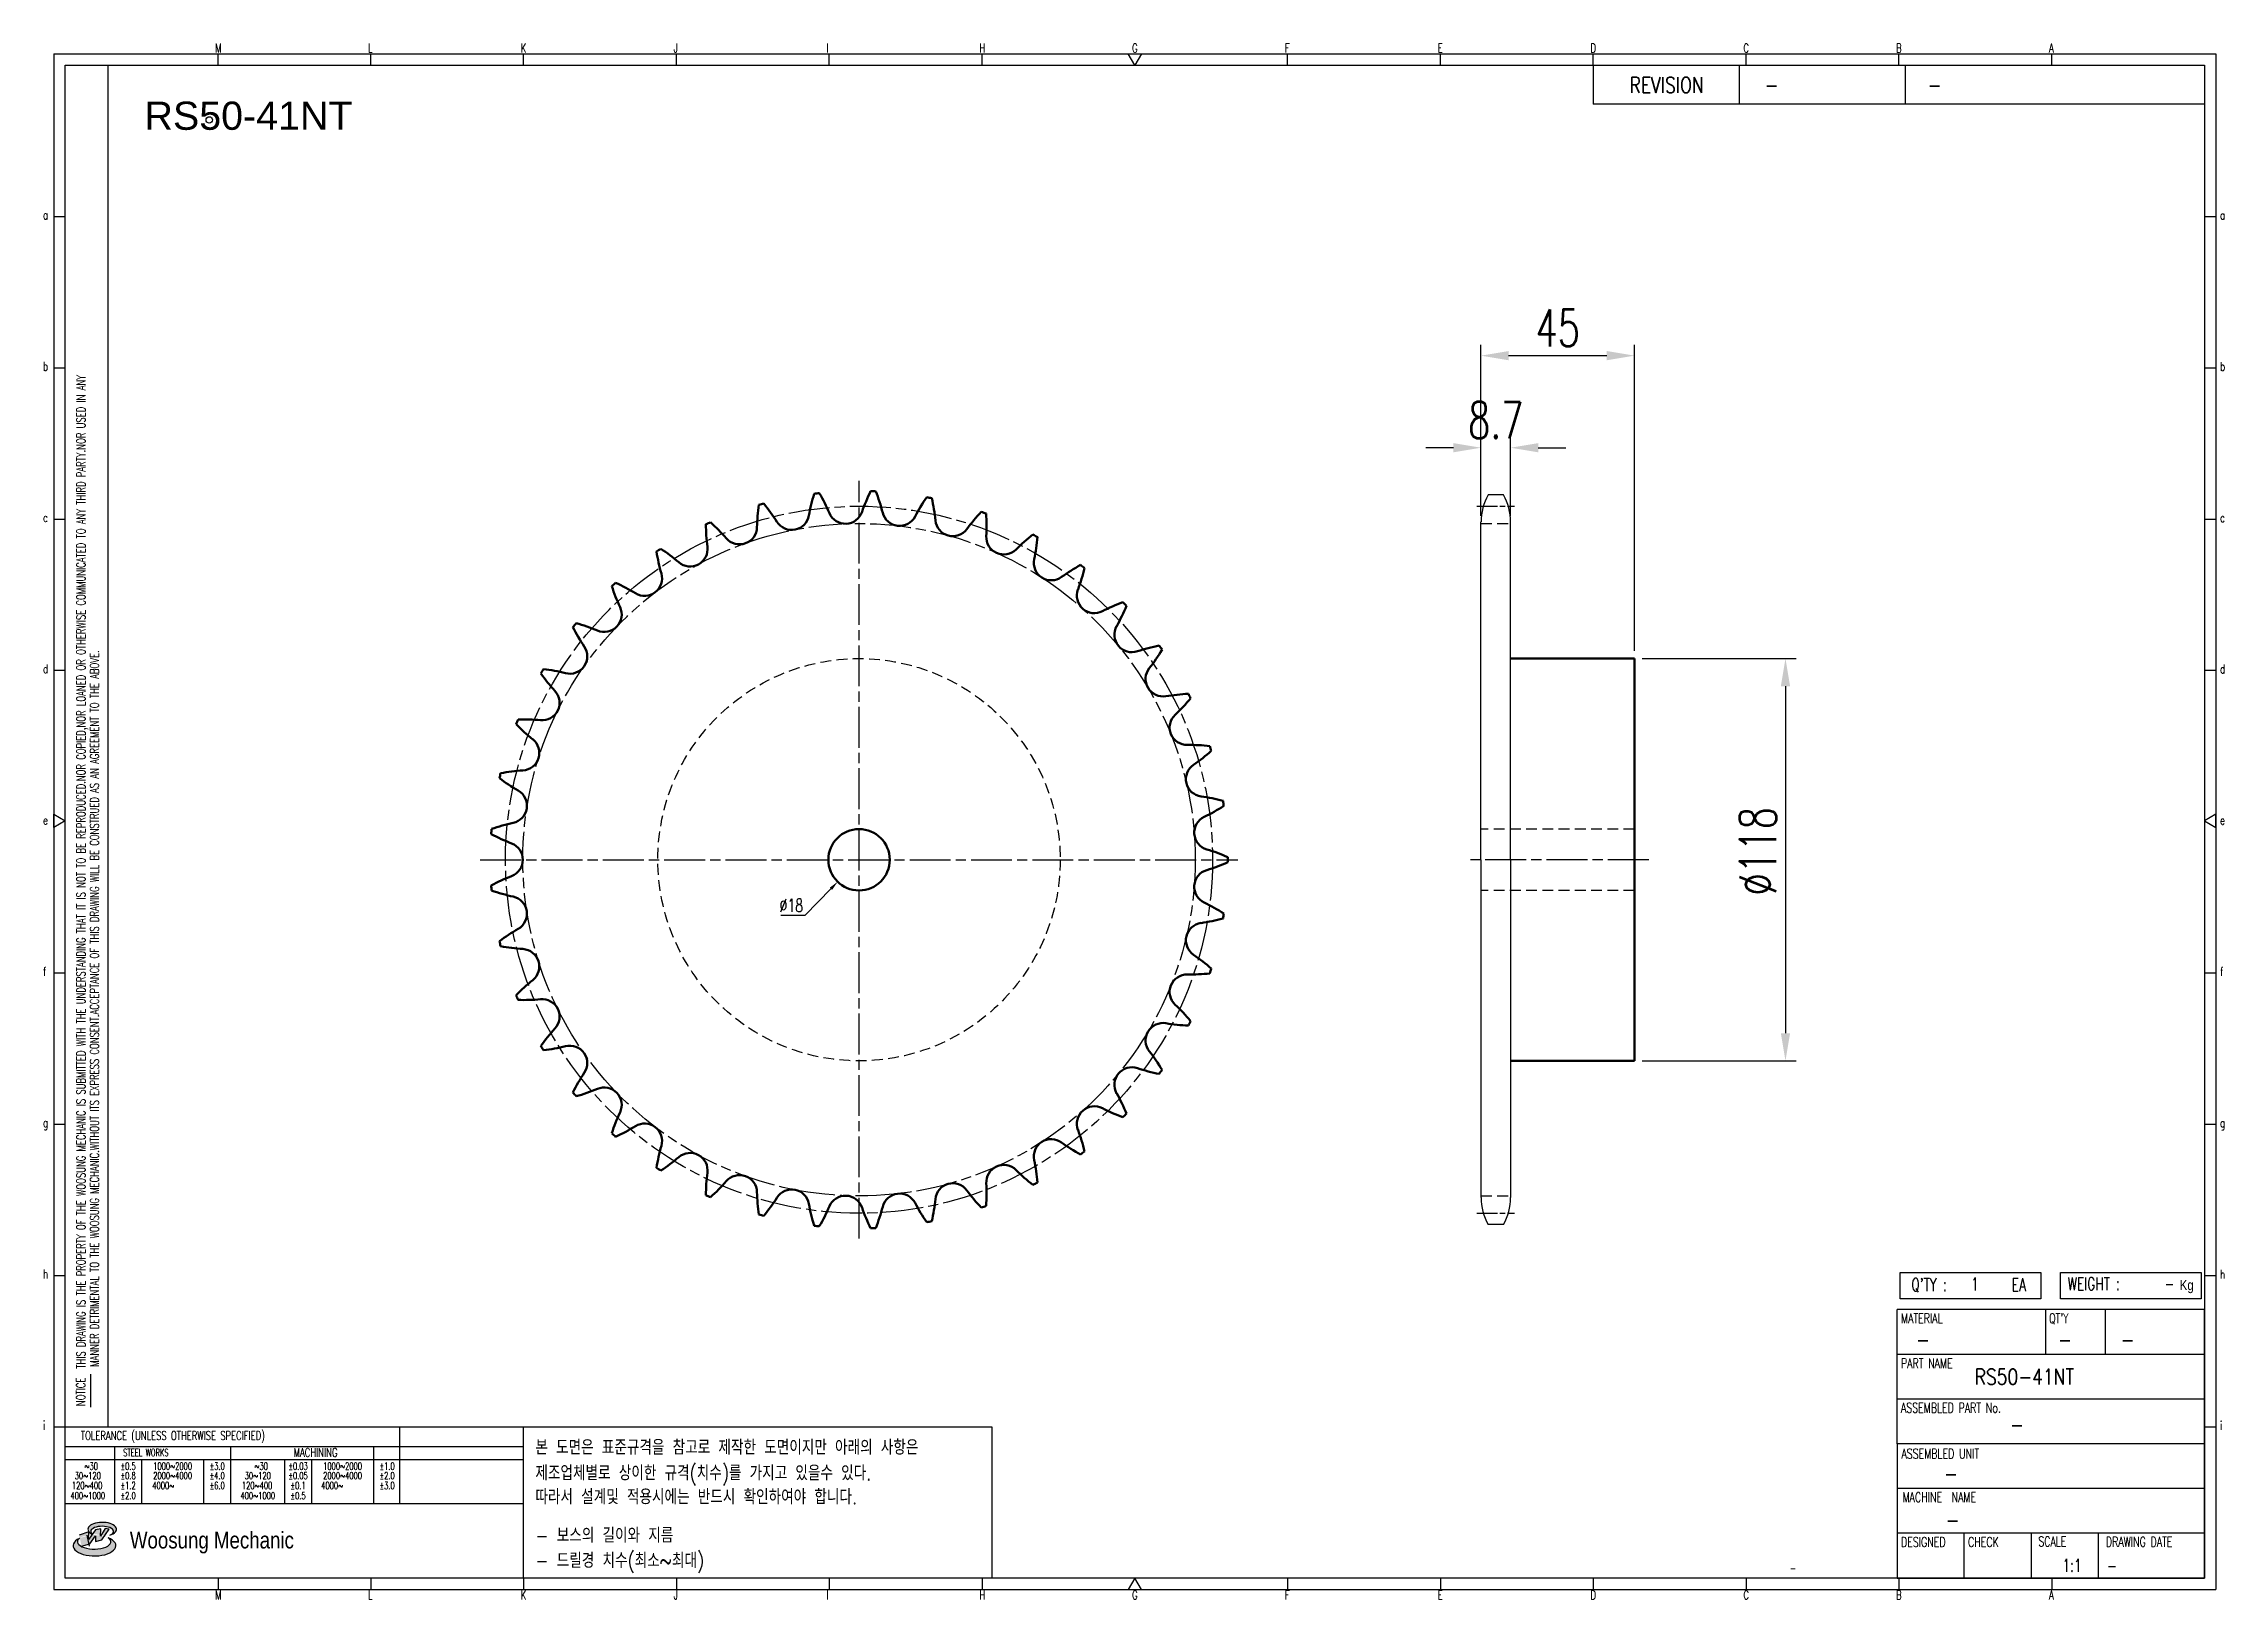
# Model space of a CAD drawing. Header units: millimetres. Extents: x 8306 to 8946, y 4749 to 5205.
import ezdxf
from ezdxf.enums import TextEntityAlignment as Align

# ---------------------------------------------------------------- set-up
doc = ezdxf.new("R2010")
doc.units = ezdxf.units.MM
for name, pattern in [('AM_ISO08W050', [18, 12, -1.5, 3, -1.5]), ('AM_ISO08W050x2', [9, 6, -0.75, 1.5, -0.75]), ('HIDDEN', [9.525, 6.35, -3.175])]:
    doc.linetypes.add(name, pattern=pattern)
for name, color, linetype, lineweight in [('20', 7, 'Continuous', 50), ('22', 30, 'AM_ISO08W050', 25), ('23', 40, 'AM_ISO08W050', 25), ('VIS', 7, 'Continuous', 50)]:
    doc.layers.add(name, color=color, linetype=linetype, lineweight=lineweight)
for name, color, linetype in [('HL', 2, 'HIDDEN'), ('S-DIM', 7, 'Continuous'), ('TITLE', 7, 'Continuous'), ('도면레이아웃', 7, 'Continuous')]:
    doc.layers.add(name, color=color, linetype=linetype)
doc.styles.add('HAN', font='ROMANS.shx', dxfattribs={"width": 0.7, "bigfont": 'whgtxt.shx'})
doc.styles.add('HKD_ST2', font='romans.shx', dxfattribs={"width": 0.7, "height": 4, "bigfont": '@extfont2.shx'})
doc.styles.add('HSG', font='SIMPLEX.shx', dxfattribs={"width": 0.7, "bigfont": 'HSG.shx'})
doc.styles.add('ROMANS', font='romans.shx', dxfattribs={"width": 0.7, "bigfont": 'whgtxt.shx'})
doc.styles.add('SLDTEXTSTYLE4', font='arial.ttf', dxfattribs={"width": 0.8})
doc.styles.get("Standard").update_dxf_attribs({"font": 'arial.ttf'})
doc.dimstyles.new('APP23', dxfattribs={"dimscale": 4.5, "dimtxt": 2.4, "dimasz": 1.8, "dimexe": 0.7, "dimexo": 0.5, "dimgap": 0.6, "dimtad": 1, "dimtoh": 1, "dimdec": 1, "dimrnd": 0.01, "dimzin": 9, "dimdsep": 46, "dimtxsty": 'HSG', "dimcen": 0, "dimclrd": 1, "dimclre": 1, "dimclrt": 256, "dimazin": 2, "dimtp": 1, "dimtm": 1, "dimtfac": 0.5, "dimtdec": 1, "dimtix": 1, "dimtofl": 0, "dimtmove": 0, "dimatfit": 3, "dimfxl": 0, "dimtvp": 1, "dimtolj": 2, "dimlwd": -1, "dimlwe": -1, "dimarcsym": 0})
doc.dimstyles.new('APP4', dxfattribs={"dimscale": 1.6, "dimtxt": 2.4, "dimasz": 1.8, "dimexe": 0.7, "dimexo": 0.5, "dimgap": 0.6, "dimtad": 1, "dimtoh": 1, "dimdec": 1, "dimrnd": 0.01, "dimzin": 9, "dimdsep": 46, "dimtxsty": 'HSG', "dimcen": 0, "dimclrd": 1, "dimclre": 1, "dimclrt": 256, "dimazin": 2, "dimtp": 1, "dimtm": 1, "dimtfac": 0.5, "dimtdec": 1, "dimtofl": 0, "dimtmove": 0, "dimatfit": 3, "dimfxl": 0, "dimtvp": 1, "dimtolj": 2, "dimlwd": -1, "dimlwe": -1, "dimarcsym": 0})

# ---------------------------------------------------------------- blocks, each defined once
blk = doc.blocks.new('SUYWSHJH')
at = {"layer": '도면레이아웃'}
h = blk.add_hatch(color=10, dxfattribs=at)
h.paths.add_polyline_path([(1.544, 35.177), (1.554, 34.966), (1.779, 35.034), (2.054, 35.422), (1.908, 35.446), (1.728, 35.167), (1.741, 35.439), (1.547, 35.405), (1.292, 35.041), (1.295, 35.33), (0.943, 35.208), (1.03, 34.8), (1.336, 34.885)])
edge = h.paths.add_edge_path()
edge.add_ellipse((1.795, 35.421), major_axis=(-0.53, 0), ratio=0.487785, start_angle=122.36065, end_angle=403.39574)
edge.add_line((1.411, 35.244), (1.419, 35.261))
edge.add_ellipse((1.798, 35.344), major_axis=(-0.423, 0), ratio=0.444396, start_angle=131.58977, end_angle=386.19408, ccw=False)
edge = h.paths.add_edge_path()
edge.add_ellipse((1.512, 34.815), major_axis=(-0.793, 0), ratio=0.480113, start_angle=314.67633, end_angle=590.85213)
edge.add_ellipse((1.501, 34.958), major_axis=(-0.62, 0), ratio=0.43311, start_angle=331.7024, end_angle=574.42495, ccw=False)
for p, q in [((0, 90.118), (80.15, 90.118)), ((0, 90.118), (0, 33.191)), ((6.089, 89.693), (6.089, 90.118)), ((11.753, 89.693), (11.753, 90.118)), ((17.418, 89.693), (17.418, 90.118)), ((23.082, 89.693), (23.082, 90.118)), ((28.746, 89.693), (28.746, 90.118)), ((34.411, 89.693), (34.411, 90.118)), ((45.739, 89.693), (45.739, 90.118)), ((51.404, 89.693), (51.404, 90.118)), ((57.068, 89.693), (57.068, 90.118)), ((62.732, 89.693), (62.732, 90.118)), ((68.397, 89.693), (68.397, 90.118)), ((74.061, 89.693), (74.061, 90.118)), ((80.15, 90.118), (80.15, 33.191)), ((0, 84.085), (0.425, 84.085)), ((79.725, 84.085), (80.15, 84.085)), ((0, 78.478), (0.425, 78.478)), ((79.725, 78.478), (80.15, 78.478)), ((0, 72.87), (0.425, 72.87)), ((79.725, 72.87), (80.15, 72.87)), ((0, 67.262), (0.425, 67.262)), ((79.725, 67.262), (80.15, 67.262)), ((0, 56.047), (0.425, 56.047)), ((79.725, 56.047), (80.15, 56.047)), ((0, 50.439), (0.425, 50.439)), ((79.725, 50.439), (80.15, 50.439)), ((0, 44.832), (0.425, 44.832)), ((79.725, 44.832), (80.15, 44.832)), ((1.377, 39.947), (1.377, 41.174)), ((0, 39.224), (0.425, 39.224)), ((79.725, 39.224), (80.15, 39.224)), ((0, 33.191), (80.15, 33.191)), ((6.089, 33.616), (6.089, 33.191)), ((11.753, 33.616), (11.753, 33.191)), ((17.418, 33.616), (17.418, 33.191)), ((23.082, 33.616), (23.082, 33.191)), ((28.746, 33.616), (28.746, 33.191)), ((34.411, 33.616), (34.411, 33.191)), ((45.739, 33.616), (45.739, 33.191)), ((51.404, 33.616), (51.404, 33.191)), ((57.068, 33.616), (57.068, 33.191)), ((62.732, 33.616), (62.732, 33.191)), ((68.397, 33.616), (68.397, 33.191)), ((74.061, 33.616), (74.061, 33.191))]:
    blk.add_line(p, q)
at = {"color": 2}
for p, q in [((2.017, 39.224), (2.017, 89.693)), ((0.425, 39.224), (17.418, 39.224)), ((12.816, 39.224), (12.816, 36.382)), ((17.418, 33.616), (17.418, 39.224)), ((0.425, 38.487), (17.418, 38.487)), ((0.425, 38.012), (17.418, 38.012)), ((2.257, 38.487), (2.257, 36.382)), ((3.257, 38.012), (3.257, 36.382)), ((5.557, 38.012), (5.557, 36.382)), ((6.557, 38.5), (6.557, 36.382)), ((8.557, 38.012), (8.557, 36.382)), ((9.557, 38.026), (9.557, 36.382)), ((11.857, 38.487), (11.857, 36.382)), ((0.425, 36.382), (17.418, 36.382))]:
    blk.add_line(p, q, dxfattribs=at)
at = {"color": 6, "ltscale": 0.5}
for p, q in [((57.068, 89.693), (57.068, 88.246)), ((62.47, 89.693), (62.47, 88.246)), ((68.635, 89.693), (68.635, 88.246)), ((79.725, 88.246), (57.068, 88.246)), ((68.336, 38.59), (68.336, 43.563)), ((79.725, 43.563), (68.336, 43.563)), ((73.827, 43.563), (73.827, 41.905)), ((76.037, 43.563), (76.037, 41.905)), ((79.725, 38.59), (79.725, 43.563)), ((79.725, 41.905), (68.336, 41.905)), ((79.725, 40.248), (68.336, 40.248)), ((68.336, 38.59), (68.336, 33.616)), ((79.725, 38.59), (68.336, 38.59)), ((79.725, 33.616), (79.725, 38.59)), ((79.725, 36.932), (68.336, 36.932)), ((79.725, 35.274), (68.336, 35.274)), ((70.822, 33.616), (70.822, 35.274)), ((73.309, 33.616), (73.309, 35.274)), ((75.796, 33.616), (75.796, 35.274)), ((68.336, 33.616), (79.725, 33.616))]:
    blk.add_line(p, q, dxfattribs=at)
for points in [[(40.075, 89.693), (39.83, 90.118), (40.32, 90.118)], [(0.425, 89.693), (79.725, 89.693), (79.725, 33.616), (0.425, 33.616)], [(0.425, 61.679), (0, 61.433), (0, 61.924)], [(79.725, 61.679), (80.15, 61.433), (80.15, 61.924)], [(40.075, 33.616), (39.83, 33.191), (40.32, 33.191)]]:
    blk.add_lwpolyline(points, close=True)
at = {"layer": 'TITLE', "color": 20}
for p, q in [((68.449, 43.961), (68.449, 44.936)), ((68.449, 44.936), (73.654, 44.936)), ((73.654, 44.936), (73.654, 43.961)), ((74.39, 43.961), (74.39, 44.936)), ((74.39, 44.936), (79.595, 44.936)), ((79.595, 44.936), (79.595, 43.961)), ((73.654, 43.961), (68.449, 43.961)), ((79.595, 43.961), (74.39, 43.961))]:
    blk.add_line(p, q, dxfattribs=at)
at = {"layer": '도면레이아웃'}
for p, q in [((1.295, 35.33), (0.943, 35.208)), ((1.03, 34.8), (1.336, 34.885)), ((1.224, 35.208), (1.311, 34.8)), ((1.224, 35.208), (1.224, 35.208)), ((1.547, 35.405), (1.292, 35.041)), ((1.292, 35.041), (1.295, 35.33)), ((1.336, 34.885), (1.544, 35.177)), ((1.419, 35.261), (1.411, 35.244)), ((1.544, 35.177), (1.554, 34.966)), ((1.741, 35.439), (1.547, 35.405)), ((1.554, 34.966), (1.779, 35.034)), ((1.908, 35.446), (1.728, 35.167)), ((1.728, 35.167), (1.741, 35.439)), ((1.779, 35.034), (2.054, 35.422)), ((2.054, 35.422), (1.908, 35.446))]:
    blk.add_line(p, q, dxfattribs=at)
for centre, major_axis, ratio, start_param, end_param in [((1.795, 35.421), (-0.53, 0), 0.487785, 2.135596, 7.040584), ((1.512, 34.815), (-0.793, 0), 0.480113, 5.492138, 10.312315), ((1.501, 34.958), (-0.62, 0), 0.43311, 5.789299, 10.025607), ((1.798, 35.344), (-0.423, 0), 0.444396, 2.296675, 6.740358)]:
    blk.add_ellipse(centre, major_axis=major_axis, ratio=ratio, start_param=start_param, end_param=end_param, dxfattribs=at)
at = {"color": 4, "style": 'HKD_ST2', "width": 0.7}
for s, p in [('M', (5.988, 90.164)), ('L', (11.652, 90.164)), ('K', (17.316, 90.164)), ('J', (22.981, 90.164)), ('I', (28.645, 90.164)), ('H', (34.309, 90.164)), ('G', (39.974, 90.164)), ('F', (45.638, 90.164)), ('E', (51.302, 90.164)), ('D', (56.967, 90.164)), ('C', (62.631, 90.164)), ('B', (68.295, 90.164)), ('A', (73.96, 90.164)), ('a', (-0.395, 83.976)), ('a', (80.305, 83.97)), ('b', (-0.395, 78.368)), ('b', (80.305, 78.362)), ('c', (-0.395, 72.76)), ('c', (80.305, 72.754)), ('d', (-0.395, 67.153)), ('d', (80.305, 67.147)), ('e', (-0.395, 61.545)), ('e', (80.305, 61.539)), ('f', (-0.395, 55.937)), ('f', (80.305, 55.931)), ('g', (-0.395, 50.33)), ('g', (80.305, 50.324)), ('h', (-0.395, 44.722)), ('h', (80.305, 44.716)), ('i', (-0.395, 39.114)), ('i', (80.305, 39.108)), ('M', (5.988, 32.824)), ('L', (11.652, 32.824)), ('K', (17.316, 32.824)), ('J', (22.981, 32.824)), ('I', (28.645, 32.824)), ('H', (34.309, 32.824)), ('G', (39.974, 32.824)), ('F', (45.638, 32.824)), ('E', (51.302, 32.824)), ('D', (56.967, 32.824)), ('C', (62.631, 32.824)), ('B', (68.295, 32.824)), ('A', (73.96, 32.824))]:
    blk.add_text(s, height=0.326, dxfattribs=at).set_placement(p)
for s, height, style, width, p in [('REVISION', 0.5806, 'HAN', 0.8, (58.415, 88.664)), ('-', 0.581, 'HAN', 0.8, (63.426, 88.664)), ('-', 0.581, 'HAN', 0.8, (69.468, 88.664)), ("Q'TY : ", 0.4746, 'HKD_ST2', 0.7, (68.857, 44.253)), ('1', 0.475, 'HKD_ST2', 0.7, (71.071, 44.275)), ('EA', 0.4746, 'HKD_ST2', 0.7, (72.578, 44.253)), ('WEIGHT : ', 0.4746, 'HKD_ST2', 0.7, (74.65, 44.286)), ('-', 0.581, 'HAN', 0.8, (69.029, 42.157)), ('-', 0.581, 'HAN', 0.8, (74.289, 42.157)), ('-', 0.581, 'HAN', 0.8, (76.623, 42.157)), ('-', 0.581, 'HAN', 0.8, (72.515, 39.013)), ('-', 0.581, 'HAN', 0.8, (70.067, 37.189)), ('-', 0.581, 'HAN', 0.8, (70.126, 35.48)), ('1:1', 0.4746, 'HKD_ST2', 0.7, (74.458, 33.848)), ('-', 0.475, 'HKD_ST2', 0.7, (76.112, 33.837))]:
    blk.add_text(s, height=height, dxfattribs=dict(style=style, width=width)).set_placement(p)
at = {"color": 6, "style": 'HKD_ST2', "width": 0.7}
for s, p in [(' THIS DRAWING IS THE PROPERTY OF THE WOOSUNG MECHANIC IS SUBMITTED WITH THE UNDERSTANDING THAT IT IS NOT TO BE REPRODUCED.NOR COPIED,NOR LOANED OR OTHERWISE COMMUNICATED TO ANY THIRD PARTY.NOR USED IN ANY', (1.173, 41.217)), ('MANNER DETRIMENTAL TO THE WOOSUNG MECHANIC.WITHOUT ITS EXPRESS CONSENT.ACCEPTANCE OF THIS DRAWING WILL BE CONSTRUED AS AN AGREEMENT TO THE ABOVE.', (1.672, 41.447))]:
    blk.add_text(s, height=0.326266, rotation=90, dxfattribs=at).set_placement(p)
at = {"style": 'HKD_ST2', "width": 0.7}
blk.add_text('-', height=0.475, dxfattribs=at).set_placement((78.613, 44.286), align=Align.RIGHT)
at = {"color": 4, "style": 'HKD_ST2', "width": 0.7}
for s, height, p in [('MATERIAL', 0.3651, (68.474, 43.425)), ("QT'Y", 0.3651, (73.965, 43.425)), ('PART NAME', 0.3651, (68.474, 41.756)), ('ASSEMBLED PART No.', 0.36511, (68.474, 40.109)), ('ASSEMBLED UNIT', 0.36511, (68.49, 38.408)), ('MACHINE  NAME', 0.36511, (68.532, 36.794)), ('DESIGNED', 0.3651, (68.474, 35.136)), ('CHECK', 0.3651, (70.961, 35.136)), ('SCALE', 0.3651, (73.566, 35.153)), ('DRAWING DATE', 0.36511, (76.071, 35.141))]:
    blk.add_text(s, height=height, dxfattribs=at).set_placement(p, align=Align.TOP_LEFT)
at = {"style": 'HKD_ST2', "width": 0.7}
blk.add_text('NOTICE', height=0.3263, rotation=90, dxfattribs=at).set_placement((1.163, 39.988))
for s, height, style, width, p in [('TOLERANCE (UNLESS OTHERWISE SPECIFIED)', 0.32627, 'HKD_ST2', 0.7, (4.417, 38.896)), ('-', 0.326, 'ROMANS', 0.65, (64.469, 33.975))]:
    blk.add_text(s, height=height, dxfattribs=dict(style=style, width=width)).set_placement(p, align=Align.MIDDLE_CENTER)
at = {"color": 4, "style": 'HKD_ST2', "width": 0.7}
for s, height, p in [('STEEL WORKS', 0.26101, (3.416, 38.268)), ('MACHINING', 0.3263, (9.707, 38.27)), ('%%P0.5', 0.261, (2.757, 37.762)), ('%%P0.8', 0.261, (2.757, 37.411)), ('%%P3.0', 0.261, (6.057, 37.762)), ('%%P4.0', 0.261, (6.057, 37.411)), ('%%P0.03', 0.261, (9.057, 37.762)), ('%%P0.05', 0.261, (9.057, 37.411)), ('%%P1.0', 0.261, (12.357, 37.762)), ('%%P2.0', 0.261, (12.357, 37.411)), ('%%P1.2', 0.261, (2.757, 37.045)), ('%%P2.0', 0.261, (2.757, 36.67)), ('%%P6.0', 0.261, (6.057, 37.045)), ('%%P0.1', 0.261, (9.057, 37.045)), ('%%P0.5', 0.261, (9.057, 36.67)), ('%%P3.0', 0.261, (12.357, 37.045))]:
    blk.add_text(s, height=height, dxfattribs=at).set_placement(p, align=Align.MIDDLE)
for s, height, p in [('30%%126120', 0.261, (1.263, 37.411)), ('%%12630', 0.261, (1.389, 37.762)), ('2000%%1264000', 0.26101, (4.407, 37.411)), ('1000%%1262000', 0.26101, (4.407, 37.762)), ('30%%126120', 0.261, (7.563, 37.411)), ('%%12630', 0.261, (7.689, 37.762)), ('2000%%1264000', 0.26101, (10.707, 37.411)), ('1000%%1262000', 0.26101, (10.707, 37.762)), ('400%%1261000', 0.26101, (1.263, 36.67)), ('120%%126400', 0.26101, (1.237, 37.045)), ('4000%%126', 0.261, (4.061, 37.045)), ('400%%1261000', 0.26101, (7.563, 36.67)), ('120%%126400', 0.26101, (7.537, 37.045)), ('4000%%126', 0.261, (10.321, 37.045))]:
    blk.add_text(s, height=height, dxfattribs=at).set_placement(p, align=Align.MIDDLE_CENTER)
at = {"color": 1, "style": 'SLDTEXTSTYLE4', "width": 0.8}
blk.add_text('Woosung Mechanic', height=0.61957, dxfattribs=at).set_placement((2.822, 34.711))
at = {"layer": 'TITLE', "width": 0.8}
blk.add_text('Kg', height=0.3789, dxfattribs=at).set_placement((78.807, 44.286))
blk = doc.blocks.new('*D360')
at = {"layer": 'Defpoints', "color": 0, "transparency": 16777216}
for p in [(8551.91, 4972.26), (8539.39, 4959.33)]:
    blk.add_point(p, dxfattribs=at)
at = {"layer": 'S-DIM', "color": 1, "transparency": 16777216}
for p, q in [((8529.89, 4949.52), (8537.39, 4957.26)), ((8522.66, 4949.52), (8529.89, 4949.52))]:
    blk.add_line(p, q, dxfattribs=at)
blk.add_solid([(8537.04, 4957.59), (8537.73, 4956.92), (8539.39, 4959.33)], dxfattribs=at)
at = {"layer": 'S-DIM', "transparency": 16777216, "insert": (8525.8, 4952.4), "char_height": 3.84, "attachment_point": 5, "style": 'HSG'}
blk.add_mtext('\\A2;∅18', dxfattribs=at)
blk = doc.blocks.new('*D361')
at = {"layer": 'Defpoints', "color": 0, "transparency": 16777216}
for p in [(8736.77, 5086.64), (8728.07, 5064.4), (8736.77, 5064.4)]:
    blk.add_point(p, dxfattribs=at)
at = {"layer": 'S-DIM', "color": 1, "transparency": 16777216}
for p, q in [((8719.97, 5086.64), (8711.87, 5086.64)), ((8728.07, 5066.65), (8728.07, 5089.79)), ((8736.77, 5066.65), (8736.77, 5089.79)), ((8744.87, 5086.64), (8752.97, 5086.64))]:
    blk.add_line(p, q, dxfattribs=at)
for points in [[(8719.97, 5087.99), (8719.97, 5085.29), (8728.07, 5086.64)], [(8744.87, 5087.99), (8744.87, 5085.29), (8736.77, 5086.64)]]:
    blk.add_solid(points, dxfattribs=at)
at = {"layer": 'S-DIM', "transparency": 16777216, "insert": (8732.42, 5094.74), "char_height": 10.8, "attachment_point": 5, "style": 'HSG'}
blk.add_mtext('\\A2;8.7', dxfattribs=at)
blk = doc.blocks.new('*D362')
at = {"layer": 'Defpoints', "color": 0, "transparency": 16777216}
for p in [(8773.07, 5113.64), (8728.07, 5064.4), (8773.07, 5024.79)]:
    blk.add_point(p, dxfattribs=at)
at = {"layer": 'S-DIM', "color": 1, "transparency": 16777216}
for p, q in [((8728.07, 5066.65), (8728.07, 5116.79)), ((8736.17, 5113.64), (8764.97, 5113.64)), ((8773.07, 5027.04), (8773.07, 5116.79))]:
    blk.add_line(p, q, dxfattribs=at)
for points in [[(8736.17, 5114.99), (8736.17, 5112.29), (8728.07, 5113.64)], [(8764.97, 5114.99), (8764.97, 5112.29), (8773.07, 5113.64)]]:
    blk.add_solid(points, dxfattribs=at)
at = {"layer": 'S-DIM', "transparency": 16777216, "insert": (8750.57, 5121.74), "char_height": 10.8, "attachment_point": 5, "style": 'HSG'}
blk.add_mtext('\\A2;45', dxfattribs=at)
blk = doc.blocks.new('*D363')
at = {"layer": 'Defpoints', "color": 0, "transparency": 16777216}
for p in [(8773.07, 5024.79), (8773.07, 4906.79), (8817.38, 4906.79)]:
    blk.add_point(p, dxfattribs=at)
at = {"layer": 'S-DIM', "color": 1, "transparency": 16777216}
for p, q in [((8775.32, 5024.79), (8820.53, 5024.79)), ((8817.38, 5016.69), (8817.38, 4914.89)), ((8775.32, 4906.79), (8820.53, 4906.79))]:
    blk.add_line(p, q, dxfattribs=at)
for points in [[(8816.03, 5016.69), (8818.73, 5016.69), (8817.38, 5024.79)], [(8816.03, 4914.89), (8818.73, 4914.89), (8817.38, 4906.79)]]:
    blk.add_solid(points, dxfattribs=at)
at = {"layer": 'S-DIM', "transparency": 16777216, "insert": (8809.28, 4968.28), "char_height": 10.8, "attachment_point": 5, "rotation": 90, "style": 'HSG'}
blk.add_mtext('\\A2;%%c118', dxfattribs=at)

msp = doc.modelspace()

# ---------------------------------------------------------------- linework, layer by layer
for p, q in [((8734.65, 5072.8), (8730.2, 5072.8)), ((8728.07, 4965.79), (8728.07, 5064.86)), ((8736.77, 4965.79), (8736.77, 5064.86)), ((8728.07, 4965.79), (8728.07, 4866.73)), ((8736.77, 4965.79), (8736.77, 4866.73)), ((8734.65, 4858.79), (8730.2, 4858.79))]:
    msp.add_line(p, q)
at = {"color": 4}
msp.add_lwpolyline([(8447.26, 4799.5), (8584.63, 4799.5), (8584.63, 4755.12), (8447.26, 4755.12)], close=True, dxfattribs=at)
msp.add_circle((8355.06, 5182.76), 0.956)
for centre, start, end in [((8743.95, 5064.86), 150, 180), ((8720.9, 5064.86), 0, 30), ((8743.95, 4866.73), 180, 210), ((8720.9, 4866.73), 330, 0)]:
    msp.add_arc(centre, 15.87, start, end)
at = {"layer": '20'}
for centre, radius, start, end in [((8582.56, 5057.52), 52.43, 162.66622, 169.87805), ((8545.65, 4965.79), 108.15, 96.19444, 96.97629), ((8488.81, 5046.7), 52.43, 23.29268, 30.50452), ((8596.13, 5050.82), 52.43, 153.88573, 161.09756), ((8545.65, 4965.79), 108.15, 87.41395, 88.19581), ((8501.83, 5054.43), 52.43, 14.5122, 21.72403), ((8568.12, 5062.08), 52.43, 171.4467, 178.65854), ((8545.65, 4965.79), 108.15, 104.97493, 105.75678), ((8477.12, 5037.08), 52.43, 32.07317, 39.285), ((8525.9, 5067.64), 5.13, 212.07317, 349.87805), ((8541.67, 5069.46), 5.13, 203.29268, 341.09756), ((8557.55, 5068.85), 5.13, 194.5122, 332.31707), ((8608.51, 5042.11), 52.43, 145.10524, 152.31707), ((8545.65, 4965.79), 108.15, 78.63346, 79.41532), ((8515.87, 5060.08), 52.43, 5.73171, 12.94354), ((8619.43, 5031.62), 52.43, 136.32475, 143.53659), ((8545.65, 4965.79), 108.15, 69.85297, 70.63483), ((8530.61, 5063.52), 52.43, 356.95122, 4.16305), ((8545.65, 4965.79), 108.15, 113.75541, 114.53727), ((8553.16, 5064.39), 52.43, 180.22719, 187.43902), ((8467.05, 5025.78), 52.43, 40.85366, 48.06549), ((8510.58, 5063.43), 5.13, 220.85366, 358.65854), ((8573.14, 5065.83), 5.13, 185.73171, 323.53659), ((8588.09, 5060.46), 5.13, 176.95122, 314.7561), ((8628.61, 5019.59), 52.43, 127.54427, 134.7561), ((8545.65, 4965.79), 108.15, 61.07249, 61.85434), ((8545.7, 5064.67), 52.43, 348.17073, 355.38256), ((8545.65, 4965.79), 108.15, 122.5359, 123.31776), ((8538.02, 5064.38), 52.43, 189.00768, 196.21951), ((8458.81, 5013.08), 52.43, 49.63415, 56.84598), ((8496.09, 5056.93), 5.13, 229.63415, 7.43902), ((8602.04, 5052.87), 5.13, 168.17073, 305.97561), ((8545.65, 4965.79), 108.15, 131.31639, 132.09825), ((8452.61, 4999.27), 52.43, 58.41463, 65.62647), ((8482.76, 5048.3), 5.13, 238.41463, 16.21951), ((8635.85, 5006.29), 52.43, 118.76378, 125.97561), ((8560.8, 5063.5), 52.43, 339.39024, 346.60208), ((8545.65, 4965.79), 108.15, 52.292, 53.07385), ((8523.06, 5062.06), 52.43, 197.78817, 205), ((8614.67, 5043.24), 5.13, 159.39024, 297.19512), ((8640.97, 4992.05), 52.43, 109.98329, 117.19512), ((8545.65, 4965.79), 108.15, 43.51151, 44.29337), ((8545.65, 4965.79), 108.15, 140.09688, 140.87873), ((8448.59, 4984.68), 52.43, 67.19512, 74.40695), ((8470.9, 5037.73), 5.13, 247.19512, 25), ((8625.68, 5031.8), 5.13, 150.60976, 288.41463), ((8575.54, 5060.05), 52.43, 330.60976, 337.82159), ((8460.79, 5025.48), 5.13, 255.97561, 33.78049), ((8508.63, 5057.48), 52.43, 206.56866, 213.78049), ((8643.87, 4977.19), 52.43, 101.2028, 108.41463), ((8545.65, 4965.79), 108.15, 34.73102, 35.51288), ((8545.65, 4965.79), 108.15, 148.87736, 149.65922), ((8446.85, 4969.64), 52.43, 75.97561, 83.18744), ((8634.82, 5018.81), 5.13, 141.82927, 279.63415), ((8589.57, 5054.38), 52.43, 321.82927, 329.0411), ((8452.68, 5011.83), 5.13, 264.7561, 42.56098), ((8495.07, 5050.76), 52.43, 215.34914, 222.56098), ((8644.45, 4962.06), 52.43, 92.42231, 99.63415), ((8602.58, 5046.64), 52.43, 313.04878, 320.26061), ((8545.65, 4965.79), 108.15, 25.95054, 26.73239), ((8545.65, 4965.79), 108.15, 157.65785, 158.43971), ((8482.69, 5042.04), 52.43, 224.12963, 231.34146), ((8447.42, 4954.51), 52.43, 84.7561, 91.96793), ((8641.87, 5004.58), 5.13, 133.04878, 270.85366), ((8446.74, 4997.1), 5.13, 273.53659, 51.34146), ((8642.73, 4947.03), 52.43, 83.64183, 90.85366), ((8614.25, 5037), 52.43, 304.26829, 311.48013), ((8545.65, 4965.79), 108.15, 17.17005, 17.9519), ((8545.65, 4965.79), 108.15, 166.43834, 167.2202), ((8471.79, 5031.54), 52.43, 232.91012, 240.12195), ((8450.29, 4939.65), 52.43, 93.53659, 100.74842), ((8646.66, 4989.43), 5.13, 124.26829, 262.07317), ((8443.12, 4981.63), 5.13, 282.31707, 60.12195), ((8638.72, 4932.43), 52.43, 74.86134, 82.07317), ((8545.65, 4965.79), 108.15, 8.38956, 9.17142), ((8455.4, 4925.4), 52.43, 102.31707, 109.52891), ((8649.09, 4973.74), 5.13, 115.4878, 253.29268), ((8624.32, 5025.69), 52.43, 295.4878, 302.69964), ((8545.65, 4965.79), 108.15, 175.21883, 176.00068), ((8462.62, 5019.49), 52.43, 241.69061, 248.90244), ((8441.91, 4965.79), 5.13, 291.09756, 68.90244), ((8632.54, 4918.61), 52.43, 66.08085, 73.29268), ((8632.54, 5012.98), 52.43, 286.70732, 293.91915), ((8545.65, 4965.79), 108.15, 359.60907, 0.39093), ((8462.62, 4912.1), 52.43, 111.09756, 118.30939), ((8545.65, 4965.79), 108.15, 183.99932, 184.78117), ((8649.09, 4957.85), 5.13, 106.70732, 244.5122), ((8455.4, 5006.19), 52.43, 250.47109, 257.68293), ((8443.12, 4949.96), 5.13, 299.87805, 77.68293), ((8624.32, 4905.9), 52.43, 57.30036, 64.5122), ((8471.79, 4900.05), 52.43, 119.87805, 127.08988), ((8646.66, 4942.16), 5.13, 97.92683, 235.73171), ((8638.72, 4999.16), 52.43, 277.92683, 285.13866), ((8545.65, 4965.79), 108.15, 350.82858, 351.61044), ((8545.65, 4965.79), 108.15, 192.7798, 193.56166), ((8450.29, 4991.94), 52.43, 259.25158, 266.46341), ((8446.74, 4934.49), 5.13, 308.65854, 86.46341), ((8641.87, 4927.01), 5.13, 89.14634, 226.95122), ((8642.73, 4984.56), 52.43, 269.14634, 276.35817), ((8614.25, 4894.59), 52.43, 48.51987, 55.73171), ((8545.65, 4965.79), 108.15, 342.0481, 342.82995), ((8482.69, 4889.55), 52.43, 128.65854, 135.87037), ((8545.65, 4965.79), 108.15, 201.56029, 202.34215), ((8447.42, 4977.08), 52.43, 268.03207, 275.2439), ((8452.68, 4919.76), 5.13, 317.43902, 95.2439), ((8602.58, 4884.95), 52.43, 39.73939, 46.95122), ((8495.07, 4880.83), 52.43, 137.43902, 144.65086), ((8634.82, 4912.78), 5.13, 80.36585, 218.17073), ((8644.45, 4969.53), 52.43, 260.36585, 267.57769), ((8545.65, 4965.79), 108.15, 333.26761, 334.04946), ((8545.65, 4965.79), 108.15, 210.34078, 211.12264), ((8446.85, 4961.95), 52.43, 276.81256, 284.02439), ((8460.79, 4906.11), 5.13, 326.21951, 104.02439), ((8589.57, 4877.21), 52.43, 30.9589, 38.17073), ((8508.63, 4874.11), 52.43, 146.21951, 153.43134), ((8625.68, 4899.79), 5.13, 71.58537, 209.39024), ((8643.87, 4954.4), 52.43, 251.58537, 258.7972), ((8545.65, 4965.79), 108.15, 324.48712, 325.26898), ((8545.65, 4965.79), 108.15, 219.12127, 219.90312), ((8448.59, 4946.91), 52.43, 285.59305, 292.80488), ((8470.9, 4893.86), 5.13, 335, 112.80488), ((8614.67, 4888.35), 5.13, 62.80488, 200.60976), ((8575.54, 4871.54), 52.43, 22.17841, 29.39024), ((8523.06, 4869.53), 52.43, 155, 162.21183), ((8452.61, 4932.32), 52.43, 294.37353, 301.58537), ((8482.76, 4883.29), 5.13, 343.78049, 121.58537), ((8640.97, 4939.54), 52.43, 242.80488, 250.01671), ((8545.65, 4965.79), 108.15, 315.70663, 316.48849), ((8545.65, 4965.79), 108.15, 227.90175, 228.68361), ((8538.02, 4867.21), 52.43, 163.78049, 170.99232), ((8602.04, 4878.72), 5.13, 54.02439, 191.82927), ((8635.85, 4925.3), 52.43, 234.02439, 241.23622), ((8560.8, 4868.09), 52.43, 13.39792, 20.60976), ((8545.65, 4965.79), 108.15, 236.68224, 237.4641), ((8458.81, 4918.51), 52.43, 303.15402, 310.36585), ((8496.09, 4874.66), 5.13, 352.56098, 130.36585), ((8588.09, 4871.13), 5.13, 45.2439, 183.04878), ((8628.61, 4912), 52.43, 225.2439, 232.45573), ((8545.7, 4866.92), 52.43, 4.61744, 11.82927), ((8545.65, 4965.79), 108.15, 306.92615, 307.708), ((8553.16, 4867.2), 52.43, 172.56098, 179.77281), ((8467.05, 4905.81), 52.43, 311.93451, 319.14634), ((8510.58, 4868.16), 5.13, 1.34146, 139.14634), ((8568.12, 4869.51), 52.43, 181.34146, 188.5533), ((8525.9, 4863.95), 5.13, 10.12195, 147.92683), ((8557.55, 4862.74), 5.13, 27.68293, 165.4878), ((8573.14, 4865.76), 5.13, 36.46341, 174.26829), ((8619.43, 4899.97), 52.43, 216.46341, 223.67525), ((8530.61, 4868.07), 52.43, 355.83695, 3.04878), ((8545.65, 4965.79), 108.15, 298.14566, 298.92751), ((8545.65, 4965.79), 108.15, 245.46273, 246.24459), ((8545.65, 4965.79), 108.15, 254.24322, 255.02507), ((8477.12, 4894.51), 52.43, 320.715, 327.92683), ((8582.56, 4874.07), 52.43, 190.12195, 197.33378), ((8488.81, 4884.89), 52.43, 329.49548, 336.70732), ((8541.67, 4862.13), 5.13, 18.90244, 156.70732), ((8596.13, 4880.77), 52.43, 198.90244, 206.11427), ((8501.83, 4877.16), 52.43, 338.27597, 345.4878), ((8608.51, 4889.48), 52.43, 207.68293, 214.89476), ((8515.87, 4871.51), 52.43, 347.05646, 354.26829), ((8545.65, 4965.79), 108.15, 289.36517, 290.14703), ((8545.65, 4965.79), 108.15, 263.02371, 263.80556), ((8545.65, 4965.79), 108.15, 271.80419, 272.58605), ((8545.65, 4965.79), 108.15, 280.58468, 281.36654)]:
    msp.add_arc(centre, radius, start, end, dxfattribs=at)
at = {"layer": '22', "linetype": 'AM_ISO08W050x2'}
for p, q in [((8726.89, 5069.49), (8737.95, 5069.49)), ((8726.89, 4862.1), (8737.95, 4862.1))]:
    msp.add_line(p, q, dxfattribs=at)
at = {"layer": '23', "color": 4, "linetype": 'AM_ISO08W050x2', "ltscale": 2}
for p, q in [((8545.65, 4854.65), (8545.65, 5076.94)), ((8434.5, 4965.79), (8656.8, 4965.79)), ((8777.29, 4965.79), (8725.04, 4965.79))]:
    msp.add_line(p, q, dxfattribs=at)
for radius in [103.69, 98.61]:
    msp.add_circle((8545.65, 4965.79), radius, dxfattribs=at)
at = {"layer": 'HL', "ltscale": 0.5}
for p, q in [((8728.07, 5064.4), (8736.77, 5064.4)), ((8773.07, 4974.79), (8728.07, 4974.79)), ((8773.07, 4956.79), (8728.07, 4956.79)), ((8728.07, 4867.19), (8736.77, 4867.19))]:
    msp.add_line(p, q, dxfattribs=at)
msp.add_circle((8545.65, 4965.79), 59, dxfattribs=at)
at = {"layer": 'VIS'}
for p, q in [((8773.07, 5024.79), (8736.77, 5024.79)), ((8773.07, 5024.79), (8773.07, 4906.79)), ((8773.07, 4906.79), (8736.77, 4906.79))]:
    msp.add_line(p, q, dxfattribs=at)
msp.add_circle((8545.65, 4965.79), 9, dxfattribs=at)

# ---------------------------------------------------------------- block references
at = {"xscale": 7.912832261389859, "yscale": 7.912832261389859, "zscale": 7.912832261389859}
msp.add_blockref('SUYWSHJH', (8309.44, 4489.12), dxfattribs=at)

# ---------------------------------------------------------------- texts
at = {"color": 2}
msp.add_text('RS50-41NT', height=8.268, dxfattribs=at).set_placement((8336.08, 5179.88))
at = {"style": 'HAN', "width": 0.8}
msp.add_text('RS50-41NT', height=4.594, dxfattribs=at).set_placement((8872.89, 4811.85))
at = {"color": 4, "style": 'HAN', "width": 0.8}
for s, p in [('본 도면은 표준규격을 참고로 제작한 도면이지만 아래의 사항은', (8450.71, 4791.28)), ('제조업체별로 상이한 규격(치수)를 가지고 있을수 있다.', (8450.71, 4783.75)), ('따라서 설계및 적용시에는 반드시 확인하여야 합니다.', (8450.71, 4776.75)), ('- 보스의 길이와 지름', (8450.71, 4765.48)), ('- 드릴경 치수(최소~최대)', (8450.71, 4758.08))]:
    msp.add_text(s, height=4.347, dxfattribs=at).set_placement(p)

# ---------------------------------------------------------------- dimensions: what is measured, and where the dimension line sits
at = {"layer": 'S-DIM'}
dim = msp.add_linear_dim(base=(8773.07, 5113.64), p1=(8728.07, 5064.4), p2=(8773.07, 5024.79), dimstyle='APP23', dxfattribs=at)
dim.commit()
dim.dimension.update_dxf_attribs({"geometry": '*D362', "text_midpoint": (8750.57, 5121.74)})
dim = msp.add_linear_dim(base=(8736.77, 5086.64), p1=(8728.07, 5064.4), p2=(8736.77, 5064.4), dimstyle='APP23', dxfattribs=at)
dim.commit()
dim.dimension.update_dxf_attribs({"geometry": '*D361', "text_midpoint": (8732.42, 5086.64), "dimtype": 160})
dim = msp.add_linear_dim(base=(8817.38, 4906.79), p1=(8773.07, 5024.79), p2=(8773.07, 4906.79), angle=90, text='%%c<>', dimstyle='APP23', dxfattribs=at)
dim.commit()
dim.dimension.update_dxf_attribs({"geometry": '*D363', "text_midpoint": (8817.38, 4968.28), "dimtype": 160})
at = {"layer": 'S-DIM', "color": 3}
dim = msp.add_diameter_dim_2p(p1=(8551.91, 4972.26), p2=(8539.39, 4959.33), dimstyle='APP4', dxfattribs=at)
dim.commit()
dim.dimension.update_dxf_attribs({"geometry": '*D360', "text_midpoint": (8525.8, 4949.52), "dimtype": 163})

doc.saveas('drawing.dxf')
